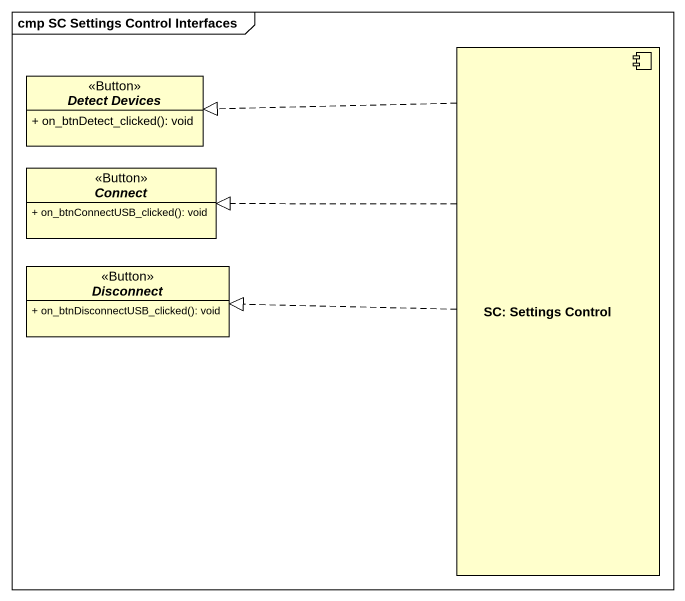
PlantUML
@startuml
mainframe cmp SC Settings Control Interfaces
allowmixing
hide circle
hide empty members
skinparam classAttributeIconSize 0
interface "Detect Devices" as Detect_Devices <<Button>> {
  + on_btnDetect_clicked(): void
}
component "SC: Settings Control" as SC_Settings_Control
interface Connect <<Button>> {
  + on_btnConnectUSB_clicked(): void
}
interface Disconnect <<Button>> {
  + on_btnDisconnectUSB_clicked(): void
}
SC_Settings_Control .left.|> Detect_Devices
SC_Settings_Control .left.|> Connect
SC_Settings_Control .left.|> Disconnect
@enduml
